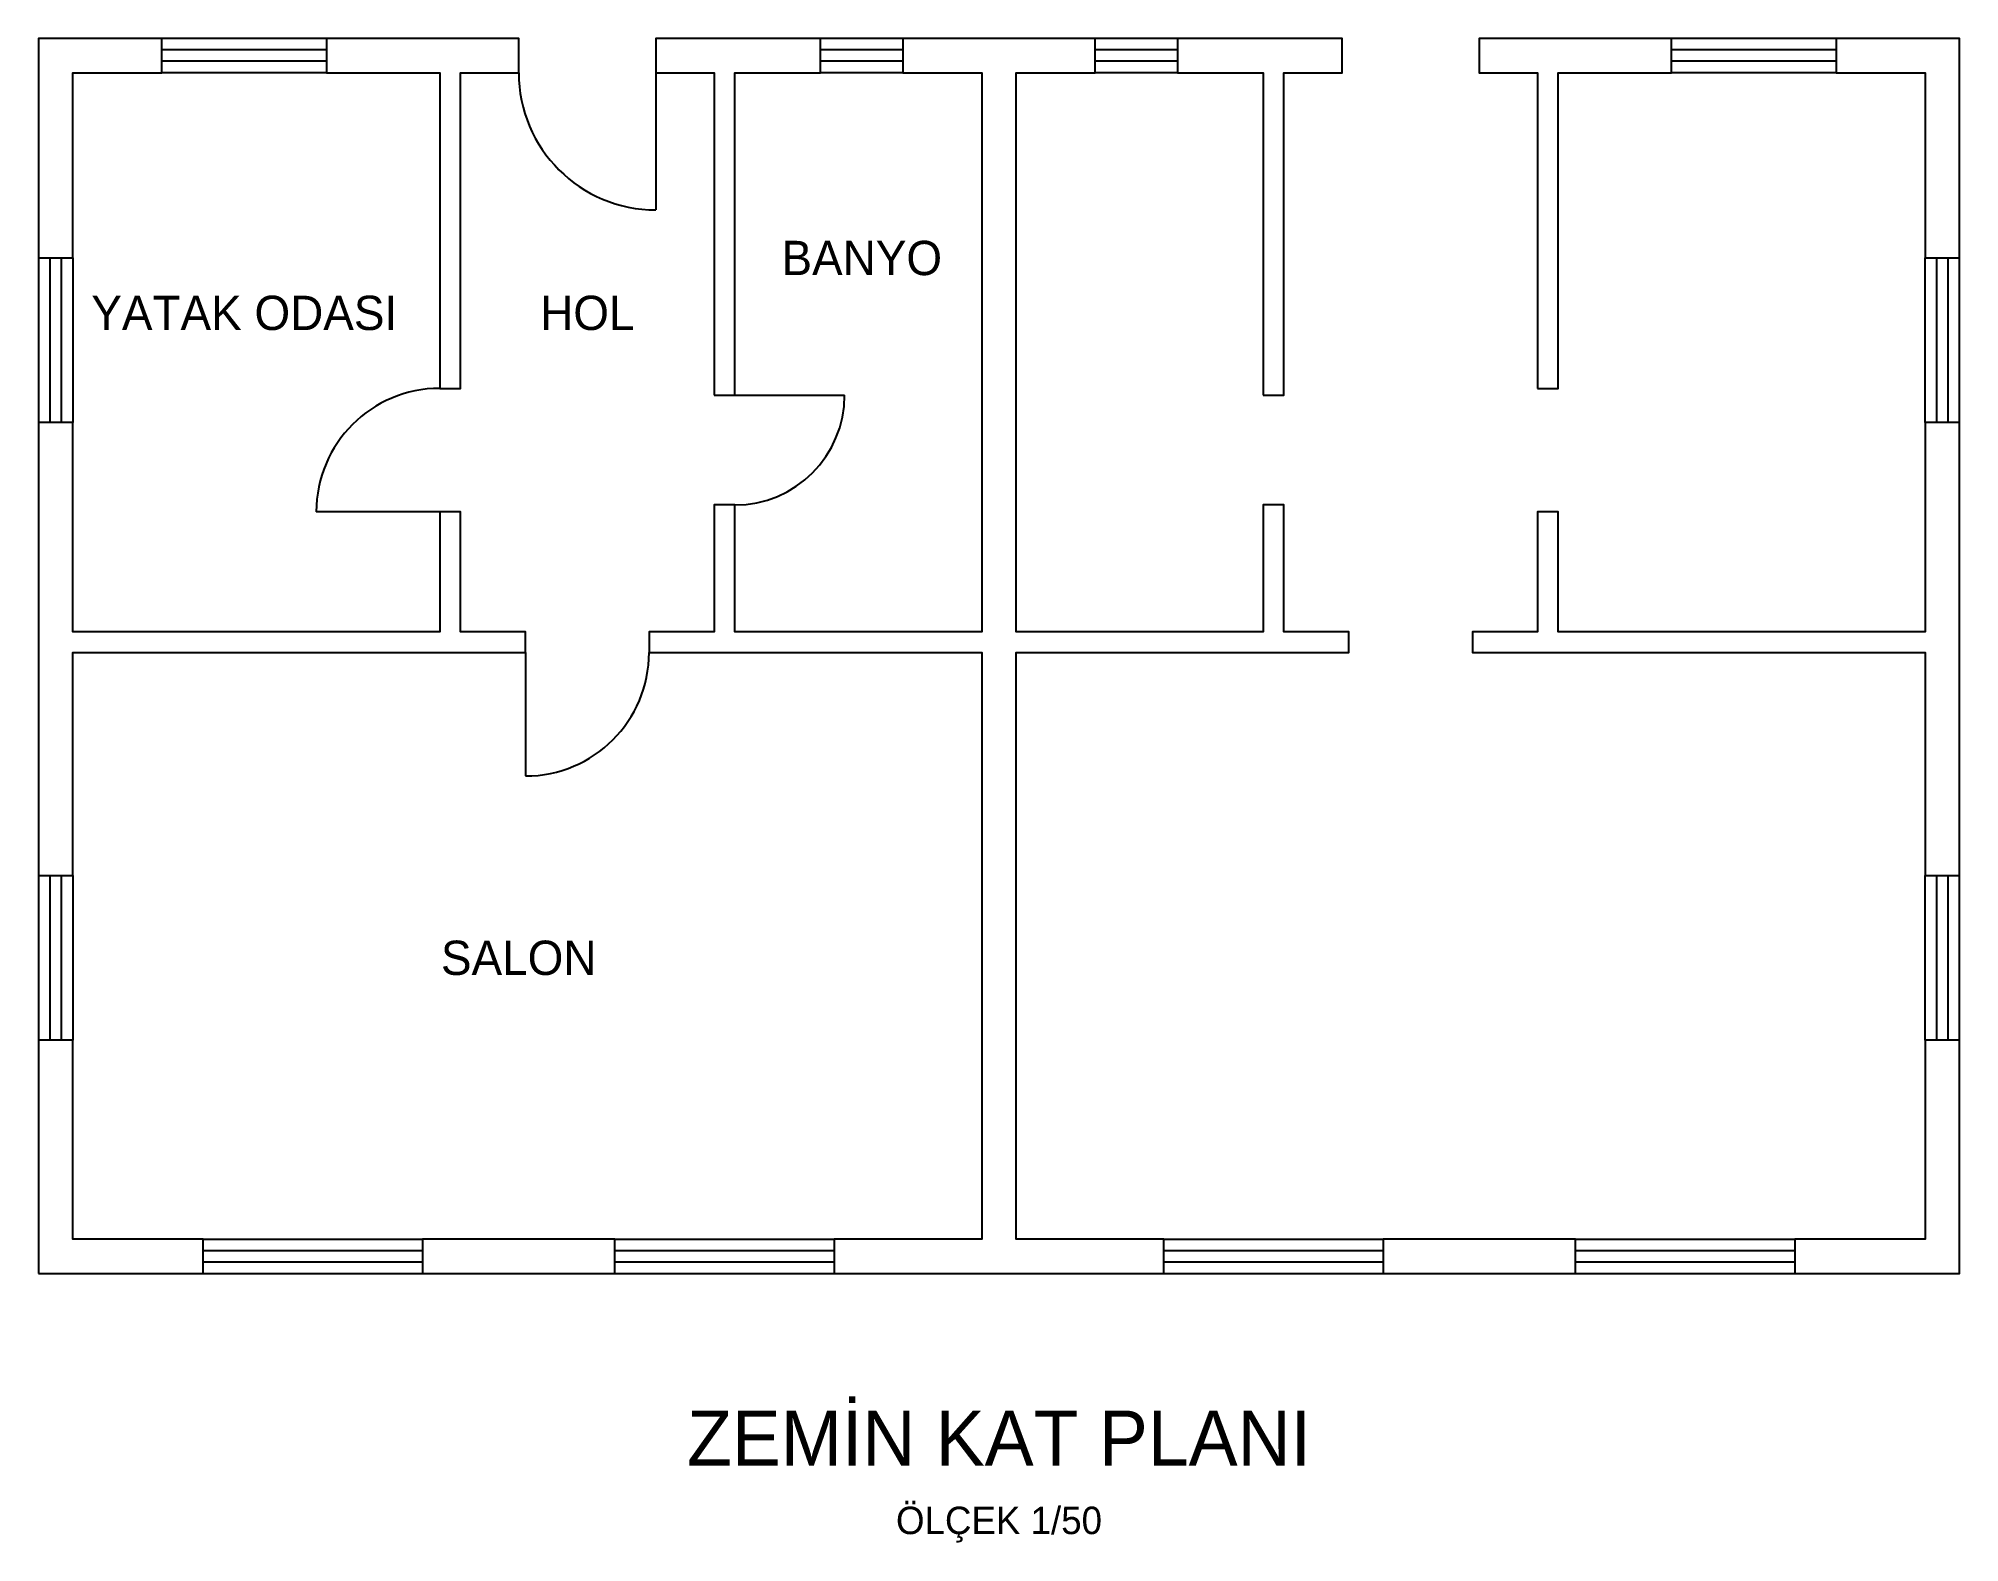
# Model space of a CAD drawing. Header units: centimetres. Extents: x 1000 to 2400, y 804 to 1900.
import ezdxf
from ezdxf.enums import TextEntityAlignment as Align

# ---------------------------------------------------------------- set-up
doc = ezdxf.new("R2010")
doc.units = ezdxf.units.CM
doc.header["$LTSCALE"] = 20
for name, color, linetype in [('DUVAR', 7, 'Continuous'), ('KAPI', 2, 'Continuous'), ('PENCERE', 4, 'Continuous'), ('YAZI', 7, 'Continuous')]:
    doc.layers.add(name, color=color, linetype=linetype)

msp = doc.modelspace()

# ---------------------------------------------------------------- linework, layer by layer
at = {"layer": 'DUVAR'}
for points in [[(1000, 1740), (1025, 1740), (1025, 1875), (1090, 1875), (1090, 1900), (1000, 1900)], [(1292.5, 1645), (1307.5, 1645), (1307.5, 1875), (1350, 1875), (1350, 1900), (1210, 1900), (1210, 1875), (1292.5, 1875)], [(1580, 1000), (1820, 1000), (1820, 1025), (1712.5, 1025), (1712.5, 1452.5), (1955, 1452.5), (1955, 1467.5), (1907.5, 1467.5), (1907.5, 1560), (1892.5, 1560), (1892.5, 1467.5), (1712.5, 1467.5), (1712.5, 1875), (1770, 1875), (1770, 1900), (1630, 1900), (1630, 1875), (1687.5, 1875), (1687.5, 1467.5), (1507.5, 1467.5), (1507.5, 1560), (1492.5, 1560), (1492.5, 1467.5), (1445, 1467.5), (1445, 1452.5), (1687.5, 1452.5), (1687.5, 1025), (1580, 1025)], [(1492.5, 1640), (1507.5, 1640), (1507.5, 1875), (1570, 1875), (1570, 1900), (1450, 1900), (1450, 1875), (1492.5, 1875)], [(1892.5, 1640), (1907.5, 1640), (1907.5, 1875), (1950, 1875), (1950, 1900), (1830, 1900), (1830, 1875), (1892.5, 1875)], [(2092.5, 1645), (2107.5, 1645), (2107.5, 1875), (2190, 1875), (2190, 1900), (2050, 1900), (2050, 1875), (2092.5, 1875)], [(2375, 1740), (2400, 1740), (2400, 1900), (2310, 1900), (2310, 1875), (2375, 1875)], [(1000, 1290), (1025, 1290), (1025, 1452.5), (1355, 1452.5), (1355, 1467.5), (1307.5, 1467.5), (1307.5, 1555), (1292.5, 1555), (1292.5, 1467.5), (1025, 1467.5), (1025, 1620), (1000, 1620)], [(2375, 1290), (2400, 1290), (2400, 1620), (2375, 1620), (2375, 1467.5), (2107.5, 1467.5), (2107.5, 1555), (2092.5, 1555), (2092.5, 1467.5), (2045, 1467.5), (2045, 1452.5), (2375, 1452.5)], [(1000, 1000), (1120, 1000), (1120, 1025), (1025, 1025), (1025, 1170), (1000, 1170)], [(2280, 1000), (2400, 1000), (2400, 1170), (2375, 1170), (2375, 1025), (2280, 1025)], [(1280, 1000), (1420, 1000), (1420, 1025), (1280, 1025)], [(1980, 1000), (2120, 1000), (2120, 1025), (1980, 1025)]]:
    msp.add_lwpolyline(points, close=True, dxfattribs=at)
at = {"layer": 'KAPI'}
for p, q in [((1450, 1875), (1450, 1775)), ((1507.5, 1640), (1587.5, 1640)), ((1292.5, 1555), (1202.5, 1555)), ((1355, 1452.5), (1355, 1362.5))]:
    msp.add_line(p, q, dxfattribs=at)
for centre, radius, start, end in [((1450, 1875), 100, 180, 270), ((1292.5, 1555), 90, 90, 180), ((1507.5, 1640), 80, 270, 0), ((1355, 1452.5), 90, 270, 0)]:
    msp.add_arc(centre, radius, start, end, dxfattribs=at)
at = {"layer": 'PENCERE'}
for p, q in [((1210, 1900), (1090, 1900)), ((1210, 1891.666667), (1090, 1891.666667)), ((1630, 1900), (1570, 1900)), ((1630, 1891.666667), (1570, 1891.666667)), ((1830, 1900), (1770, 1900)), ((1830, 1891.666667), (1770, 1891.666667)), ((2310, 1900), (2190, 1900)), ((2310, 1891.666667), (2190, 1891.666667)), ((1210, 1883.333333), (1090, 1883.333333)), ((1630, 1883.333333), (1570, 1883.333333)), ((1830, 1883.333333), (1770, 1883.333333)), ((2310, 1883.333333), (2190, 1883.333333)), ((1210, 1875), (1090, 1875)), ((1630, 1875), (1570, 1875)), ((1830, 1875), (1770, 1875)), ((2310, 1875), (2190, 1875)), ((1000, 1740), (1000, 1620)), ((1008.333333, 1740), (1008.333333, 1620)), ((1016.666667, 1740), (1016.666667, 1620)), ((1025, 1740), (1025, 1620)), ((2375, 1620), (2375, 1740)), ((2383.333333, 1620), (2383.333333, 1740)), ((2391.666667, 1620), (2391.666667, 1740)), ((2400, 1620), (2400, 1740)), ((1000, 1290), (1000, 1170)), ((1008.333333, 1290), (1008.333333, 1170)), ((1016.666667, 1290), (1016.666667, 1170)), ((1025, 1290), (1025, 1170)), ((2375, 1170), (2375, 1290)), ((2383.333333, 1170), (2383.333333, 1290)), ((2391.666667, 1170), (2391.666667, 1290)), ((2400, 1170), (2400, 1290)), ((1120, 1025), (1280, 1025)), ((1420, 1025), (1580, 1025)), ((1820, 1025), (1980, 1025)), ((2120, 1025), (2280, 1025)), ((1120, 1016.666667), (1280, 1016.666667)), ((1120, 1008.333333), (1280, 1008.333333)), ((1420, 1016.666667), (1580, 1016.666667)), ((1420, 1008.333333), (1580, 1008.333333)), ((1820, 1016.666667), (1980, 1016.666667)), ((1820, 1008.333333), (1980, 1008.333333)), ((2120, 1016.666667), (2280, 1016.666667)), ((2120, 1008.333333), (2280, 1008.333333)), ((1120, 1000), (1280, 1000)), ((1420, 1000), (1580, 1000)), ((1820, 1000), (1980, 1000)), ((2120, 1000), (2280, 1000))]:
    msp.add_line(p, q, dxfattribs=at)

# ---------------------------------------------------------------- texts
at = {"layer": 'YAZI'}
for s, height, p in [('BANYO', 25, (1600, 1740)), ('YATAK ODASI', 25, (1150, 1700)), ('HOL', 25, (1400, 1700)), ('SALON', 25, (1350, 1230)), ('ZEMİN KAT PLANI', 40, (1700, 880)), ('ÖLÇEK 1/50', 20, (1700, 820))]:
    msp.add_text(s, height=height, dxfattribs=at).set_placement(p, align=Align.MIDDLE_CENTER)

doc.saveas('drawing.dxf')
